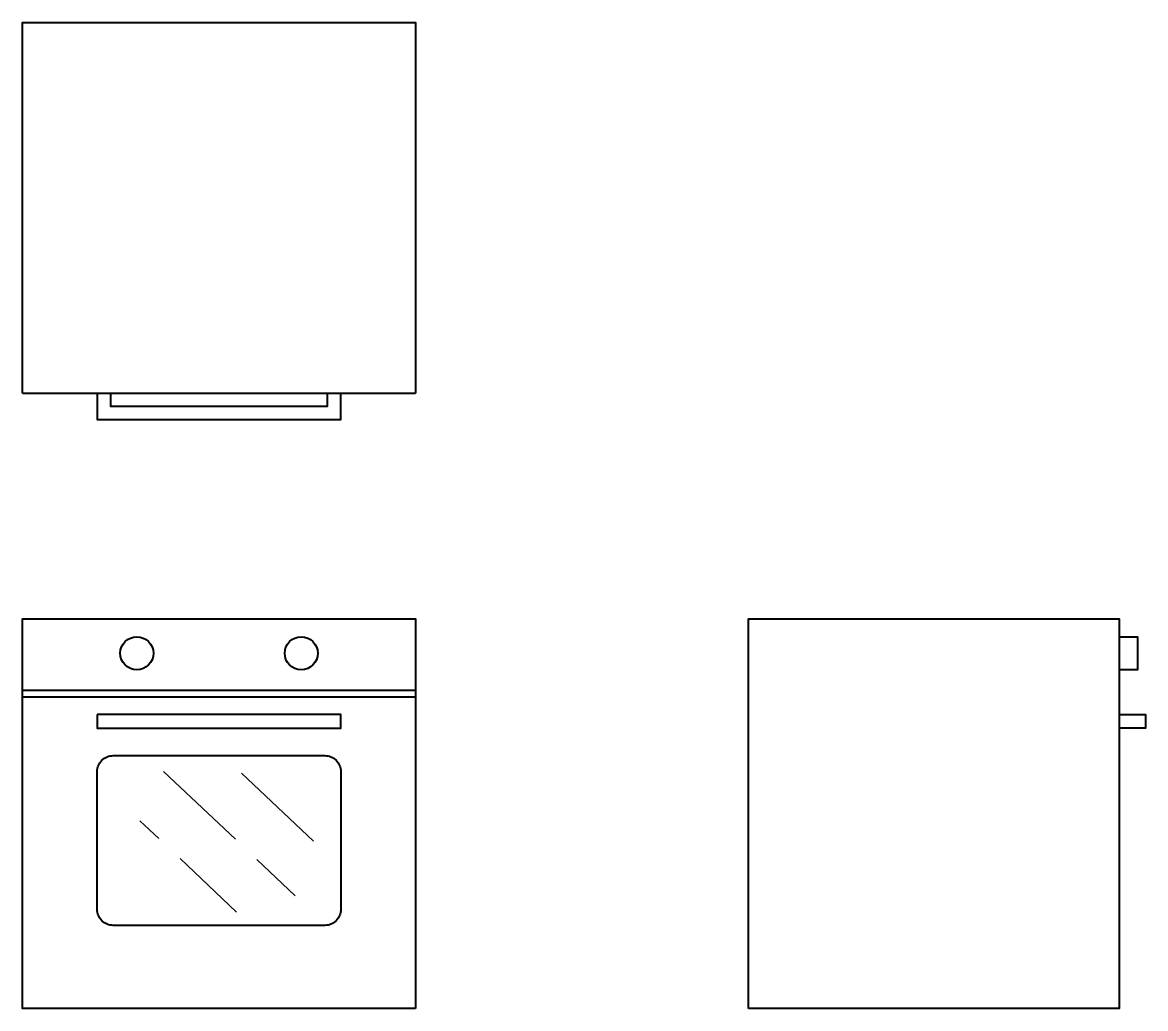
# Model space of a CAD drawing. Header units: millimetres. Extents: x 11551 to 13248, y 5799 to 7289.
import ezdxf

# ---------------------------------------------------------------- set-up
doc = ezdxf.new("R2010")
doc.units = ezdxf.units.MM
doc.header["$MEASUREMENT"] = 0
doc.layers.get('0').update_dxf_attribs({"lineweight": 40})
doc.layers.add('G-ANNO-LOGO', color=3, linetype='Continuous')

msp = doc.modelspace()

# ---------------------------------------------------------------- linework, layer by layer
for points in [[(11550.9, 6729.3), (11550.9, 7289.3), (12144.9, 7289.3), (12144.9, 6729.3)], [(11550.9, 6729.3), (12144.9, 6729.3)], [(11663.9, 6729.3), (11663.9, 6729.3), (11663.9, 6689.3), (12031.9, 6689.3), (12031.9, 6729.3)], [(11683.9, 6729.3), (11683.9, 6709.3), (12011.9, 6709.3), (12011.9, 6729.3)], [(12144.9, 5799), (12144.9, 5799), (11550.9, 5799), (11550.9, 6388), (12144.9, 6388), (12144.9, 5799)], [(12647.6, 5799), (12647.6, 6388), (13207.6, 6388), (13207.6, 5799), (12647.6, 5799)], [(13207.6, 6361), (13235.4, 6361), (13235.4, 6311), (13207.6, 6311)], [(11550.9, 6280.1), (12144.9, 6280.1)], [(11550.9, 6270.2), (12144.9, 6270.2)], [(11663.9, 6243.5), (11663.9, 6222.9), (12031.9, 6222.9), (12031.9, 6243.5), (11663.9, 6243.5)], [(13207.6, 6243.5), (13247.6, 6243.5), (13247.6, 6222.9), (13207.6, 6222.9)]]:
    msp.add_lwpolyline(points)
msp.add_lwpolyline([(11688.1, 6181.3), (12007.8, 6181.3, -0.414214), (12031.9, 6157.2), (12031.9, 5948.9, -0.414214), (12007.8, 5924.7), (11688.1, 5924.7, -0.414214), (11663.9, 5948.9), (11663.9, 6157.2, -0.414214)], format="xyb", close=True)
for centre in [(11723.7, 6336), (11972.1, 6336)]:
    msp.add_circle(centre, 25)
at = {"layer": 'G-ANNO-LOGO'}
for points in [[(11764.2, 6157.5), (11872.6, 6054.9)], [(11882.1, 6154.7), (11990.4, 6052.1)], [(11756.8, 6056.1), (11728.5, 6082.9)], [(11789, 6025.6), (11874.5, 5944.8)], [(11904.8, 6024.4), (11963, 5969.4)]]:
    msp.add_lwpolyline(points, dxfattribs=at)

doc.saveas('drawing.dxf')
